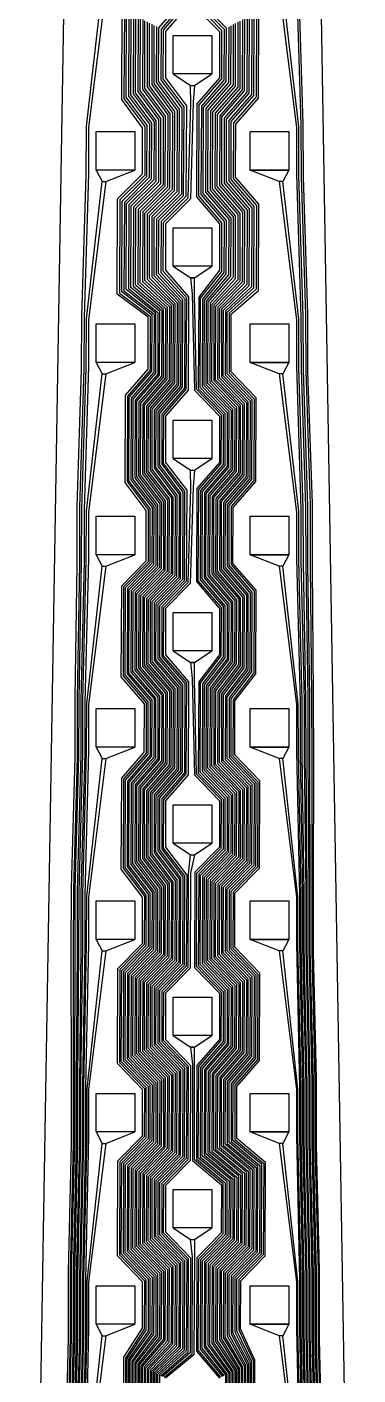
# Model space of a CAD drawing. Header units: inches. Extents: x 115980 to 170179, y 57000 to 74333.
# Drawn here: x 116293.8 to 116379.8, y 63187.5 to 63537.9 of the extents above; entities that cross this region are included whole.
import ezdxf

# ---------------------------------------------------------------- set-up
doc = ezdxf.new("R2010")
doc.units = ezdxf.units.IN
doc.header["$MEASUREMENT"] = 0
for name, color, linetype in [('metal', 221, 'Continuous'), ('nitride window', 40, 'Continuous'), ('profile', 140, 'Continuous')]:
    doc.layers.add(name, color=color, linetype=linetype)

msp = doc.modelspace()

# ---------------------------------------------------------------- linework, layer by layer
at = {"layer": 'metal'}
for points in [[(116363.8, 63549.69), (116364.99, 63512.33), (116365.02, 63499.09), (116366.18, 63462.95), (116366.22, 63448.49), (116367.37, 63413.57), (116367.42, 63397.89), (116367.77, 63363.78), (116367.82, 63347.69), (116367.82, 63313.69), (116367.82, 63297.69), (116368.62, 63264.09), (116368.62, 63247.29), (116369.42, 63214.49), (116369.42, 63196.89), (116370.22, 63164.89)], [(116370.62, 63165.09), (116369.82, 63196.69), (116369.82, 63214.69), (116369.02, 63247.09), (116369.02, 63264.29), (116368.22, 63297.49), (116368.22, 63313.89), (116368.32, 63347.44), (116368.27, 63364.03), (116368.02, 63397.59), (116367.97, 63413.88), (116366.82, 63448.19), (116366.78, 63463.26), (116365.62, 63498.79), (116365.59, 63512.64), (116364.42, 63549.39)], [(116303.82, 63164.69), (116304.62, 63197.09), (116304.62, 63214.29), (116305.42, 63247.49), (116305.42, 63263.89), (116305.32, 63297.44), (116305.37, 63314.03), (116306.32, 63347.94), (116306.36, 63363.52), (116306.82, 63398.19), (116306.85, 63413.26), (116308.02, 63448.79), (116308.05, 63462.64), (116309.22, 63499.39), (116309.24, 63512.03), (116313.32, 63547.69)], [(116314.32, 63547.69), (116309.83, 63511.72), (116309.83, 63499.69), (116308.64, 63462.33), (116308.62, 63449.09), (116307.45, 63412.95), (116307.42, 63398.49), (116306.85, 63363.26), (116306.82, 63348.19), (116305.86, 63313.78), (116305.82, 63297.69), (116305.82, 63263.69), (116305.82, 63247.69), (116305.02, 63214.09), (116305.02, 63197.29), (116304.22, 63164.49)], [(116359.32, 63547.69), (116363.8, 63511.72), (116363.8, 63499.69), (116364.99, 63462.33), (116365.02, 63449.09), (116366.18, 63412.95), (116366.22, 63398.49), (116366.78, 63363.26), (116366.82, 63348.19), (116367.02, 63313.29), (116367.02, 63298.09), (116367.82, 63263.69), (116367.82, 63247.69), (116368.62, 63214.09), (116368.62, 63197.29), (116369.42, 63164.49)], [(116369.82, 63164.69), (116369.02, 63197.09), (116369.02, 63214.29), (116368.22, 63247.49), (116368.22, 63263.89), (116367.42, 63297.89), (116367.42, 63313.49), (116367.32, 63347.94), (116367.27, 63363.52), (116366.82, 63398.19), (116366.78, 63413.26), (116365.62, 63448.79), (116365.59, 63462.64), (116364.42, 63499.39), (116364.4, 63512.03), (116360.32, 63547.69)], [(116319.02, 63169.29), (116319.02, 63192.09), (116323.8, 63199.66), (116323.82, 63211.69), (116317.32, 63218.44), (116317.43, 63243.16), (116323.8, 63249.66), (116323.82, 63261.69), (116317.32, 63268.44), (116317.43, 63293.16), (116323.8, 63299.66), (116323.82, 63311.69), (116318.32, 63318.94), (116318.42, 63342.64), (116324.3, 63349.4), (116324.32, 63361.94), (116318.32, 63368.94), (116318.42, 63392.64), (116324.79, 63399.14), (116324.82, 63412.19), (116319.32, 63419.44), (116319.41, 63442.13), (116325.29, 63448.88), (116325.32, 63462.44), (116317.22, 63468.39), (116317.33, 63493.21), (116323.8, 63499.66), (116323.82, 63511.69), (116318.42, 63518.99), (116318.52, 63542.59)], [(116319.12, 63542.28), (116319.02, 63519.29), (116324.42, 63511.99), (116324.4, 63499.35), (116317.92, 63492.9), (116317.82, 63468.69), (116325.82, 63462.69), (116325.79, 63448.63), (116319.91, 63441.87), (116319.82, 63419.69), (116325.32, 63412.44), (116325.29, 63398.88), (116318.92, 63392.38), (116318.82, 63369.19), (116324.82, 63362.19), (116324.79, 63349.14), (116318.92, 63342.38), (116318.82, 63319.19), (116324.32, 63311.94), (116324.3, 63299.4), (116317.92, 63292.9), (116317.82, 63268.69), (116324.32, 63261.94), (116324.3, 63249.4), (116317.92, 63242.9), (116317.82, 63218.69), (116324.32, 63211.94), (116324.3, 63199.4), (116319.42, 63191.89), (116319.42, 63169.49)], [(116325.42, 63172.49), (116325.42, 63188.89), (116331.74, 63195.54), (116331.82, 63215.69), (116325.32, 63222.44), (116325.37, 63239.03), (116331.74, 63245.54), (116331.82, 63265.69), (116325.32, 63272.44), (116325.37, 63289.03), (116331.74, 63295.54), (116331.82, 63315.69), (116326.32, 63322.94), (116326.36, 63338.52), (116332.24, 63345.28), (116332.32, 63365.94), (116326.32, 63372.94), (116326.36, 63388.52), (116332.73, 63395.02), (116332.82, 63416.19), (116327.32, 63423.44), (116327.35, 63438), (116333.23, 63444.76), (116333.32, 63466.44), (116326.82, 63473.19), (116326.85, 63488.26), (116333.33, 63494.71), (116333.42, 63516.49), (116328.02, 63523.79), (116328.05, 63537.64), (116333.92, 63544.4)], [(116334.52, 63544.09), (116328.64, 63537.33), (116328.62, 63524.09), (116334.02, 63516.79), (116333.92, 63494.4), (116327.45, 63487.95), (116327.42, 63473.49), (116333.82, 63466.69), (116333.72, 63444.5), (116327.85, 63437.75), (116327.82, 63423.69), (116333.32, 63416.44), (116333.23, 63394.76), (116326.85, 63388.26), (116326.82, 63373.19), (116332.82, 63366.19), (116332.73, 63345.02), (116326.85, 63338.26), (116326.82, 63323.19), (116332.32, 63315.94), (116332.24, 63295.28), (116325.86, 63288.78), (116325.82, 63272.69), (116332.32, 63265.94), (116332.24, 63245.28), (116325.86, 63238.78), (116325.82, 63222.69), (116332.32, 63215.94), (116332.24, 63195.28), (116325.82, 63188.69), (116325.82, 63172.69)], [(116326.22, 63172.89), (116326.22, 63188.49), (116332.73, 63195.02), (116332.82, 63216.19), (116326.32, 63222.94), (116326.36, 63238.52), (116332.73, 63245.02), (116332.82, 63266.19), (116326.32, 63272.94), (116326.36, 63288.52), (116332.73, 63295.02), (116332.82, 63316.19), (116327.32, 63323.44), (116327.35, 63338), (116333.23, 63344.76), (116333.32, 63366.44), (116327.32, 63373.44), (116327.35, 63388), (116333.72, 63394.5), (116333.82, 63416.69), (116328.32, 63423.94), (116328.34, 63437.49), (116334.22, 63444.25), (116334.32, 63466.94), (116328.02, 63473.79), (116328.05, 63487.64), (116334.52, 63494.09), (116334.62, 63517.09), (116329.22, 63524.39), (116329.24, 63537.03), (116335.11, 63543.78)], [(116335.71, 63543.47), (116329.83, 63536.72), (116329.83, 63524.69), (116335.22, 63517.39), (116335.11, 63493.78), (116328.64, 63487.33), (116328.62, 63474.09), (116334.82, 63467.19), (116334.72, 63443.99), (116328.84, 63437.23), (116328.82, 63424.19), (116334.32, 63416.94), (116334.22, 63394.25), (116327.85, 63387.75), (116327.82, 63373.69), (116333.82, 63366.69), (116333.72, 63344.5), (116327.85, 63337.75), (116327.82, 63323.69), (116333.32, 63316.44), (116333.23, 63294.76), (116326.85, 63288.26), (116326.82, 63273.19), (116333.32, 63266.44), (116333.23, 63244.76), (116326.85, 63238.26), (116326.82, 63223.19), (116333.32, 63216.44), (116333.23, 63194.76), (116326.62, 63188.29), (116326.62, 63173.09)], [(116337.22, 63543.39), (116343.82, 63536.69), (116343.8, 63524.66), (116337.92, 63517.9), (116337.82, 63493.69), (116343.82, 63486.69), (116343.8, 63474.66), (116338.42, 63467.64), (116338.32, 63443.94), (116344.82, 63437.19), (116344.79, 63424.14), (116338.92, 63417.38), (116338.82, 63394.19), (116344.82, 63387.19), (116344.79, 63374.14), (116339.41, 63367.13), (116339.32, 63344.44), (116345.82, 63337.69), (116345.79, 63323.63), (116339.41, 63317.13), (116339.32, 63294.44), (116345.82, 63287.69), (116345.79, 63273.63), (116339.91, 63266.87), (116339.82, 63244.69), (116347.32, 63238.44), (116347.27, 63222.85), (116340.9, 63216.35), (116340.82, 63195.19), (116346.22, 63187.89), (116346.22, 63173.49)], [(116346.62, 63173.29), (116346.62, 63188.09), (116341.32, 63195.44), (116341.4, 63216.1), (116347.77, 63222.6), (116347.82, 63238.69), (116340.32, 63244.94), (116340.4, 63266.61), (116346.28, 63273.37), (116346.32, 63287.94), (116339.82, 63294.69), (116339.91, 63316.87), (116346.28, 63323.37), (116346.32, 63337.94), (116339.82, 63344.69), (116339.91, 63366.87), (116345.29, 63373.88), (116345.32, 63387.44), (116339.32, 63394.44), (116339.41, 63417.13), (116345.29, 63423.88), (116345.32, 63437.44), (116338.82, 63444.19), (116338.92, 63467.38), (116344.4, 63474.35), (116344.42, 63486.99), (116338.42, 63493.99), (116338.52, 63517.59), (116344.4, 63524.35), (116344.42, 63536.99), (116337.82, 63543.69)], [(116338.42, 63543.99), (116345.02, 63537.29), (116344.99, 63524.04), (116339.12, 63517.28), (116339.02, 63494.29), (116345.02, 63487.29), (116344.99, 63474.04), (116339.41, 63467.13), (116339.32, 63444.44), (116345.82, 63437.69), (116345.79, 63423.63), (116339.91, 63416.87), (116339.82, 63394.69), (116345.82, 63387.69), (116345.79, 63373.63), (116340.4, 63366.61), (116340.32, 63344.94), (116346.82, 63338.19), (116346.78, 63323.11), (116340.4, 63316.61), (116340.32, 63294.94), (116346.82, 63288.19), (116346.78, 63273.11), (116340.9, 63266.35), (116340.82, 63245.19), (116348.32, 63238.94), (116348.27, 63222.34), (116341.89, 63215.84), (116341.82, 63195.69), (116347.02, 63188.29), (116347.02, 63173.09)], [(116347.42, 63172.89), (116347.42, 63188.49), (116342.32, 63195.94), (116342.39, 63215.58), (116348.76, 63222.08), (116348.82, 63239.19), (116341.32, 63245.44), (116341.4, 63266.1), (116347.27, 63272.85), (116347.32, 63288.44), (116340.82, 63295.19), (116340.9, 63316.35), (116347.27, 63322.85), (116347.32, 63338.44), (116340.82, 63345.19), (116340.9, 63366.35), (116346.28, 63373.37), (116346.32, 63387.94), (116340.32, 63394.94), (116340.4, 63416.61), (116346.28, 63423.37), (116346.32, 63437.94), (116339.82, 63444.69), (116339.91, 63466.87), (116345.59, 63473.73), (116345.62, 63487.59), (116339.62, 63494.59), (116339.71, 63516.97), (116345.59, 63523.73), (116345.62, 63537.59), (116339.02, 63544.29)], [(116319.82, 63169.69), (116319.82, 63191.69), (116324.79, 63199.14), (116324.82, 63212.19), (116318.32, 63218.94), (116318.42, 63242.64), (116324.79, 63249.14), (116324.82, 63262.19), (116318.32, 63268.94), (116318.42, 63292.64), (116324.79, 63299.14), (116324.82, 63312.19), (116319.32, 63319.44), (116319.41, 63342.13), (116325.29, 63348.88), (116325.32, 63362.44), (116319.32, 63369.44), (116319.41, 63392.13), (116325.79, 63398.63), (116325.82, 63412.69), (116320.32, 63419.94), (116320.4, 63441.61), (116326.28, 63448.37), (116326.32, 63462.94), (116318.42, 63468.99), (116318.52, 63492.59), (116324.99, 63499.04), (116325.02, 63512.29), (116319.62, 63519.59), (116319.71, 63541.97)], [(116320.31, 63541.66), (116320.22, 63519.89), (116325.62, 63512.59), (116325.59, 63498.73), (116319.12, 63492.28), (116319.02, 63469.29), (116326.82, 63463.19), (116326.78, 63448.11), (116320.9, 63441.35), (116320.82, 63420.19), (116326.32, 63412.94), (116326.28, 63398.37), (116319.91, 63391.87), (116319.82, 63369.69), (116325.82, 63362.69), (116325.79, 63348.63), (116319.91, 63341.87), (116319.82, 63319.69), (116325.32, 63312.44), (116325.29, 63298.88), (116318.92, 63292.38), (116318.82, 63269.19), (116325.32, 63262.44), (116325.29, 63248.88), (116318.92, 63242.38), (116318.82, 63219.19), (116325.32, 63212.44), (116325.29, 63198.88), (116320.22, 63191.49), (116320.22, 63169.89)], [(116320.62, 63170.09), (116320.62, 63191.29), (116325.79, 63198.63), (116325.82, 63212.69), (116319.32, 63219.44), (116319.41, 63242.13), (116325.79, 63248.63), (116325.82, 63262.69), (116319.32, 63269.44), (116319.41, 63292.13), (116325.79, 63298.63), (116325.82, 63312.69), (116320.32, 63319.94), (116320.4, 63341.61), (116326.28, 63348.37), (116326.32, 63362.94), (116320.32, 63369.94), (116320.4, 63391.61), (116326.78, 63398.11), (116326.82, 63413.19), (116321.32, 63420.44), (116321.4, 63441.1), (116327.27, 63447.85), (116327.32, 63463.44), (116319.62, 63469.59), (116319.71, 63491.97), (116326.18, 63498.42), (116326.22, 63512.89), (116320.82, 63520.19), (116320.9, 63541.35)], [(116321.5, 63541.04), (116321.42, 63520.49), (116326.82, 63513.19), (116326.78, 63498.11), (116320.31, 63491.66), (116320.22, 63469.89), (116327.82, 63463.69), (116327.77, 63447.6), (116321.89, 63440.84), (116321.82, 63420.69), (116327.32, 63413.44), (116327.27, 63397.85), (116320.9, 63391.35), (116320.82, 63370.19), (116326.82, 63363.19), (116326.78, 63348.11), (116320.9, 63341.35), (116320.82, 63320.19), (116326.32, 63312.94), (116326.28, 63298.37), (116319.91, 63291.87), (116319.82, 63269.69), (116326.32, 63262.94), (116326.28, 63248.37), (116319.91, 63241.87), (116319.82, 63219.69), (116326.32, 63212.94), (116326.28, 63198.37), (116321.02, 63191.09), (116321.02, 63170.29)], [(116321.42, 63170.49), (116321.42, 63190.89), (116326.78, 63198.11), (116326.82, 63213.19), (116320.32, 63219.94), (116320.4, 63241.61), (116326.78, 63248.11), (116326.82, 63263.19), (116320.32, 63269.94), (116320.4, 63291.61), (116326.78, 63298.11), (116326.82, 63313.19), (116321.32, 63320.44), (116321.4, 63341.1), (116327.27, 63347.85), (116327.32, 63363.44), (116321.32, 63370.44), (116321.4, 63391.1), (116327.77, 63397.6), (116327.82, 63413.69), (116322.32, 63420.94), (116322.39, 63440.58), (116328.27, 63447.34), (116328.32, 63463.94), (116320.82, 63470.19), (116320.9, 63491.35), (116327.37, 63497.8), (116327.42, 63513.49), (116322.02, 63520.79), (116322.09, 63540.73)], [(116322.69, 63540.43), (116322.62, 63521.09), (116328.02, 63513.79), (116327.97, 63497.49), (116321.5, 63491.04), (116321.42, 63470.49), (116328.82, 63464.19), (116328.76, 63447.08), (116322.89, 63440.32), (116322.82, 63421.19), (116328.32, 63413.94), (116328.27, 63397.34), (116321.89, 63390.84), (116321.82, 63370.69), (116327.82, 63363.69), (116327.77, 63347.6), (116321.89, 63340.84), (116321.82, 63320.69), (116327.32, 63313.44), (116327.27, 63297.85), (116320.9, 63291.35), (116320.82, 63270.19), (116327.32, 63263.44), (116327.27, 63247.85), (116320.9, 63241.35), (116320.82, 63220.19), (116327.32, 63213.44), (116327.27, 63197.85), (116321.82, 63190.69), (116321.82, 63170.69)], [(116322.22, 63170.89), (116322.22, 63190.49), (116327.77, 63197.6), (116327.82, 63213.69), (116321.32, 63220.44), (116321.4, 63241.1), (116327.77, 63247.6), (116327.82, 63263.69), (116321.32, 63270.44), (116321.4, 63291.1), (116327.77, 63297.6), (116327.82, 63313.69), (116322.32, 63320.94), (116322.39, 63340.58), (116328.27, 63347.34), (116328.32, 63363.94), (116322.32, 63370.94), (116322.39, 63390.58), (116328.76, 63397.08), (116328.82, 63414.19), (116323.32, 63421.44), (116323.38, 63440.06), (116329.26, 63446.82), (116329.32, 63464.44), (116322.02, 63470.79), (116322.09, 63490.73), (116328.56, 63497.18), (116328.62, 63514.09), (116323.22, 63521.39), (116323.28, 63540.12)], [(116323.88, 63539.81), (116323.82, 63521.69), (116329.22, 63514.39), (116329.16, 63496.87), (116322.69, 63490.43), (116322.62, 63471.09), (116329.82, 63464.69), (116329.75, 63446.57), (116323.88, 63439.81), (116323.82, 63421.69), (116329.32, 63414.44), (116329.26, 63396.82), (116322.89, 63390.32), (116322.82, 63371.19), (116328.82, 63364.19), (116328.76, 63347.08), (116322.89, 63340.32), (116322.82, 63321.19), (116328.32, 63313.94), (116328.27, 63297.34), (116321.89, 63290.84), (116321.82, 63270.69), (116328.32, 63263.94), (116328.27, 63247.34), (116321.89, 63240.84), (116321.82, 63220.69), (116328.32, 63213.94), (116328.27, 63197.34), (116322.62, 63190.29), (116322.62, 63171.09)], [(116323.02, 63171.29), (116323.02, 63190.09), (116328.76, 63197.08), (116328.82, 63214.19), (116322.32, 63220.94), (116322.39, 63240.58), (116328.76, 63247.08), (116328.82, 63264.19), (116322.32, 63270.94), (116322.39, 63290.58), (116328.76, 63297.08), (116328.82, 63314.19), (116323.32, 63321.44), (116323.38, 63340.06), (116329.26, 63346.82), (116329.32, 63364.44), (116323.32, 63371.44), (116323.38, 63390.06), (116329.75, 63396.57), (116329.82, 63414.69), (116324.32, 63421.94), (116324.37, 63439.55), (116330.25, 63446.31), (116330.32, 63464.94), (116323.22, 63471.39), (116323.28, 63490.12), (116329.75, 63496.57), (116329.82, 63514.69), (116324.42, 63521.99), (116324.47, 63539.5)], [(116325.07, 63539.19), (116325.02, 63522.29), (116330.42, 63514.99), (116330.35, 63496.26), (116323.88, 63489.81), (116323.82, 63471.69), (116330.82, 63465.19), (116330.75, 63446.05), (116324.87, 63439.29), (116324.82, 63422.19), (116330.32, 63414.94), (116330.25, 63396.31), (116323.88, 63389.81), (116323.82, 63371.69), (116329.82, 63364.69), (116329.75, 63346.57), (116323.88, 63339.81), (116323.82, 63321.69), (116329.32, 63314.44), (116329.26, 63296.82), (116322.89, 63290.32), (116322.82, 63271.19), (116329.32, 63264.44), (116329.26, 63246.82), (116322.89, 63240.32), (116322.82, 63221.19), (116329.32, 63214.44), (116329.26, 63196.82), (116323.42, 63189.89), (116323.42, 63171.49)], [(116323.82, 63171.69), (116323.82, 63189.69), (116329.75, 63196.57), (116329.82, 63214.69), (116323.32, 63221.44), (116323.38, 63240.06), (116329.75, 63246.57), (116329.82, 63264.69), (116323.32, 63271.44), (116323.38, 63290.06), (116329.75, 63296.57), (116329.82, 63314.69), (116324.32, 63321.94), (116324.37, 63339.55), (116330.25, 63346.31), (116330.32, 63364.94), (116324.32, 63371.94), (116324.37, 63389.55), (116330.75, 63396.05), (116330.82, 63415.19), (116325.32, 63422.44), (116325.37, 63439.03), (116331.24, 63445.79), (116331.32, 63465.44), (116324.42, 63471.99), (116324.47, 63489.5), (116330.95, 63495.95), (116331.02, 63515.29), (116325.62, 63522.59), (116325.66, 63538.88)], [(116349.02, 63172.09), (116349.02, 63189.29), (116344.32, 63196.94), (116344.37, 63214.55), (116350.75, 63221.05), (116350.82, 63240.19), (116343.32, 63246.44), (116343.38, 63265.06), (116349.26, 63271.82), (116349.32, 63289.44), (116342.82, 63296.19), (116342.89, 63315.32), (116349.26, 63321.82), (116349.32, 63339.44), (116342.82, 63346.19), (116342.89, 63365.32), (116348.27, 63372.34), (116348.32, 63388.94), (116342.32, 63395.94), (116342.39, 63415.58), (116348.27, 63422.34), (116348.32, 63438.94), (116341.82, 63445.69), (116341.89, 63465.84), (116347.97, 63472.49), (116348.02, 63488.79), (116342.02, 63495.79), (116342.09, 63515.73), (116347.97, 63522.49), (116348.02, 63538.79)], [(116348.62, 63539.09), (116348.56, 63522.18), (116342.69, 63515.43), (116342.62, 63496.09), (116348.62, 63489.09), (116348.56, 63472.18), (116342.39, 63465.58), (116342.32, 63445.94), (116348.82, 63439.19), (116348.76, 63422.08), (116342.89, 63415.32), (116342.82, 63396.19), (116348.82, 63389.19), (116348.76, 63372.08), (116343.38, 63365.06), (116343.32, 63346.44), (116349.82, 63339.69), (116349.75, 63321.57), (116343.38, 63315.06), (116343.32, 63296.44), (116349.82, 63289.69), (116349.75, 63271.57), (116343.88, 63264.81), (116343.82, 63246.69), (116351.32, 63240.44), (116351.24, 63220.79), (116344.87, 63214.29), (116344.82, 63197.19), (116349.42, 63189.49), (116349.42, 63171.89)], [(116349.82, 63171.69), (116349.82, 63189.69), (116345.32, 63197.44), (116345.37, 63214.03), (116351.74, 63220.54), (116351.82, 63240.69), (116344.32, 63246.94), (116344.37, 63264.55), (116350.25, 63271.31), (116350.32, 63289.94), (116343.82, 63296.69), (116343.88, 63314.81), (116350.25, 63321.31), (116350.32, 63339.94), (116343.82, 63346.69), (116343.88, 63364.81), (116349.26, 63371.82), (116349.32, 63389.44), (116343.32, 63396.44), (116343.38, 63415.06), (116349.26, 63421.82), (116349.32, 63439.44), (116342.82, 63446.19), (116342.89, 63465.32), (116349.16, 63471.87), (116349.22, 63489.39), (116343.22, 63496.39), (116343.28, 63515.12), (116349.16, 63521.87), (116349.22, 63539.39)], [(116349.82, 63539.69), (116349.75, 63521.57), (116343.88, 63514.81), (116343.82, 63496.69), (116349.82, 63489.69), (116349.75, 63471.57), (116343.38, 63465.06), (116343.32, 63446.44), (116349.82, 63439.69), (116349.75, 63421.57), (116343.88, 63414.81), (116343.82, 63396.69), (116349.82, 63389.69), (116349.75, 63371.57), (116344.37, 63364.55), (116344.32, 63346.94), (116350.82, 63340.19), (116350.75, 63321.05), (116344.37, 63314.55), (116344.32, 63296.94), (116350.82, 63290.19), (116350.75, 63271.05), (116344.87, 63264.29), (116344.82, 63247.19), (116352.32, 63240.94), (116352.24, 63220.28), (116345.86, 63213.78), (116345.82, 63197.69), (116350.22, 63189.89), (116350.22, 63171.49)], [(116350.62, 63171.29), (116350.62, 63190.09), (116346.32, 63197.94), (116346.36, 63213.52), (116352.73, 63220.02), (116352.82, 63241.19), (116345.32, 63247.44), (116345.37, 63264.03), (116351.24, 63270.79), (116351.32, 63290.44), (116344.82, 63297.19), (116344.87, 63314.29), (116351.24, 63320.79), (116351.32, 63340.44), (116344.82, 63347.19), (116344.87, 63364.29), (116350.25, 63371.31), (116350.32, 63389.94), (116344.32, 63396.94), (116344.37, 63414.55), (116350.25, 63421.31), (116350.32, 63439.94), (116343.82, 63446.69), (116343.88, 63464.81), (116350.35, 63471.26), (116350.42, 63489.99), (116344.42, 63496.99), (116344.47, 63514.5), (116350.35, 63521.26), (116350.42, 63539.99)], [(116351.02, 63540.29), (116350.95, 63520.95), (116345.07, 63514.19), (116345.02, 63497.29), (116351.02, 63490.29), (116350.95, 63470.95), (116344.37, 63464.55), (116344.32, 63446.94), (116350.82, 63440.19), (116350.75, 63421.05), (116344.87, 63414.29), (116344.82, 63397.19), (116350.82, 63390.19), (116350.75, 63371.05), (116345.37, 63364.03), (116345.32, 63347.44), (116351.82, 63340.69), (116351.74, 63320.54), (116345.37, 63314.03), (116345.32, 63297.44), (116351.82, 63290.69), (116351.74, 63270.54), (116345.86, 63263.78), (116345.82, 63247.69), (116353.32, 63241.44), (116353.23, 63219.76), (116346.85, 63213.26), (116346.82, 63198.19), (116351.02, 63190.29), (116351.02, 63171.09)], [(116351.42, 63170.89), (116351.42, 63190.49), (116347.32, 63198.44), (116347.35, 63213), (116353.72, 63219.5), (116353.82, 63241.69), (116346.32, 63247.94), (116346.36, 63263.52), (116352.24, 63270.28), (116352.32, 63290.94), (116345.82, 63297.69), (116345.86, 63313.78), (116352.24, 63320.28), (116352.32, 63340.94), (116345.82, 63347.69), (116345.86, 63363.78), (116351.24, 63370.79), (116351.32, 63390.44), (116345.32, 63397.44), (116345.37, 63414.03), (116351.24, 63420.79), (116351.32, 63440.44), (116344.82, 63447.19), (116344.87, 63464.29), (116351.54, 63470.64), (116351.62, 63490.59), (116345.62, 63497.59), (116345.66, 63513.88), (116351.54, 63520.64), (116351.62, 63540.59)], [(116352.22, 63540.89), (116352.14, 63520.33), (116346.26, 63513.57), (116346.22, 63497.89), (116352.22, 63490.89), (116352.14, 63470.33), (116345.37, 63464.03), (116345.32, 63447.44), (116351.82, 63440.69), (116351.74, 63420.54), (116345.86, 63413.78), (116345.82, 63397.69), (116351.82, 63390.69), (116351.74, 63370.54), (116346.36, 63363.52), (116346.32, 63347.94), (116352.82, 63341.19), (116352.73, 63320.02), (116346.36, 63313.52), (116346.32, 63297.94), (116352.82, 63291.19), (116352.73, 63270.02), (116346.85, 63263.26), (116346.82, 63248.19), (116354.32, 63241.94), (116354.22, 63219.25), (116347.85, 63212.75), (116347.82, 63198.69), (116351.82, 63190.69), (116351.82, 63170.69)], [(116352.22, 63170.49), (116352.22, 63190.89), (116348.32, 63198.94), (116348.34, 63212.49), (116354.72, 63218.99), (116354.82, 63242.19), (116347.32, 63248.44), (116347.35, 63263), (116353.23, 63269.76), (116353.32, 63291.44), (116346.82, 63298.19), (116346.85, 63313.26), (116353.23, 63319.76), (116353.32, 63341.44), (116346.82, 63348.19), (116346.85, 63363.26), (116352.24, 63370.28), (116352.32, 63390.94), (116346.32, 63397.94), (116346.36, 63413.52), (116352.24, 63420.28), (116352.32, 63440.94), (116345.82, 63447.69), (116345.86, 63463.78), (116352.73, 63470.02), (116352.82, 63491.19), (116346.82, 63498.19), (116346.85, 63513.26), (116352.73, 63520.02), (116352.82, 63541.19)], [(116353.42, 63541.49), (116353.33, 63519.71), (116347.45, 63512.95), (116347.42, 63498.49), (116353.42, 63491.49), (116353.33, 63469.71), (116346.36, 63463.52), (116346.32, 63447.94), (116352.82, 63441.19), (116352.73, 63420.02), (116346.85, 63413.26), (116346.82, 63398.19), (116352.82, 63391.19), (116352.73, 63370.02), (116347.35, 63363), (116347.32, 63348.44), (116353.82, 63341.69), (116353.72, 63319.5), (116347.35, 63313), (116347.32, 63298.44), (116353.82, 63291.69), (116353.72, 63269.5), (116347.85, 63262.75), (116347.82, 63248.69), (116355.32, 63242.44), (116355.21, 63218.73), (116348.84, 63212.23), (116348.82, 63199.19), (116352.62, 63191.09), (116352.62, 63170.29)], [(116353.02, 63170.09), (116353.02, 63191.29), (116349.32, 63199.44), (116349.34, 63211.97), (116355.71, 63218.47), (116355.82, 63242.69), (116348.32, 63248.94), (116348.34, 63262.49), (116354.22, 63269.25), (116354.32, 63291.94), (116347.82, 63298.69), (116347.85, 63312.75), (116354.22, 63319.25), (116354.32, 63341.94), (116347.82, 63348.69), (116347.85, 63362.75), (116353.23, 63369.76), (116353.32, 63391.44), (116347.32, 63398.44), (116347.35, 63413), (116353.23, 63419.76), (116353.32, 63441.44), (116346.82, 63448.19), (116346.85, 63463.26), (116353.92, 63469.4), (116354.02, 63491.79), (116348.02, 63498.79), (116348.05, 63512.64), (116353.92, 63519.4), (116354.02, 63541.79)], [(116326.26, 63538.57), (116326.22, 63522.89), (116331.62, 63515.59), (116331.54, 63495.64), (116325.07, 63489.19), (116325.02, 63472.29), (116331.82, 63465.69), (116331.74, 63445.54), (116325.86, 63438.78), (116325.82, 63422.69), (116331.32, 63415.44), (116331.24, 63395.79), (116324.87, 63389.29), (116324.82, 63372.19), (116330.82, 63365.19), (116330.75, 63346.05), (116324.87, 63339.29), (116324.82, 63322.19), (116330.32, 63314.94), (116330.25, 63296.31), (116323.88, 63289.81), (116323.82, 63271.69), (116330.32, 63264.94), (116330.25, 63246.31), (116323.88, 63239.81), (116323.82, 63221.69), (116330.32, 63214.94), (116330.25, 63196.31), (116324.22, 63189.49), (116324.22, 63171.89)], [(116324.62, 63172.09), (116324.62, 63189.29), (116330.75, 63196.05), (116330.82, 63215.19), (116324.32, 63221.94), (116324.37, 63239.55), (116330.75, 63246.05), (116330.82, 63265.19), (116324.32, 63271.94), (116324.37, 63289.55), (116330.75, 63296.05), (116330.82, 63315.19), (116325.32, 63322.44), (116325.37, 63339.03), (116331.24, 63345.79), (116331.32, 63365.44), (116325.32, 63372.44), (116325.37, 63389.03), (116331.74, 63395.54), (116331.82, 63415.69), (116326.32, 63422.94), (116326.36, 63438.52), (116332.24, 63445.28), (116332.32, 63465.94), (116325.62, 63472.59), (116325.66, 63488.88), (116332.14, 63495.33), (116332.22, 63515.89), (116326.82, 63523.19), (116326.85, 63538.26)], [(116327.45, 63537.95), (116327.42, 63523.49), (116332.82, 63516.19), (116332.73, 63495.02), (116326.26, 63488.57), (116326.22, 63472.89), (116332.82, 63466.19), (116332.73, 63445.02), (116326.85, 63438.26), (116326.82, 63423.19), (116332.32, 63415.94), (116332.24, 63395.28), (116325.86, 63388.78), (116325.82, 63372.69), (116331.82, 63365.69), (116331.74, 63345.54), (116325.86, 63338.78), (116325.82, 63322.69), (116331.32, 63315.44), (116331.24, 63295.79), (116324.87, 63289.29), (116324.82, 63272.19), (116331.32, 63265.44), (116331.24, 63245.79), (116324.87, 63239.29), (116324.82, 63222.19), (116331.32, 63215.44), (116331.24, 63195.79), (116325.02, 63189.09), (116325.02, 63172.29)], [(116346.22, 63537.89), (116346.18, 63523.42), (116340.31, 63516.66), (116340.22, 63494.89), (116346.22, 63487.89), (116346.18, 63473.42), (116340.4, 63466.61), (116340.32, 63444.94), (116346.82, 63438.19), (116346.78, 63423.11), (116340.9, 63416.35), (116340.82, 63395.19), (116346.82, 63388.19), (116346.78, 63373.11), (116341.4, 63366.1), (116341.32, 63345.44), (116347.82, 63338.69), (116347.77, 63322.6), (116341.4, 63316.1), (116341.32, 63295.44), (116347.82, 63288.69), (116347.77, 63272.6), (116341.89, 63265.84), (116341.82, 63245.69), (116349.32, 63239.44), (116349.26, 63221.82), (116342.89, 63215.32), (116342.82, 63196.19), (116347.82, 63188.69), (116347.82, 63172.69)], [(116348.22, 63172.49), (116348.22, 63188.89), (116343.32, 63196.44), (116343.38, 63215.06), (116349.75, 63221.57), (116349.82, 63239.69), (116342.32, 63245.94), (116342.39, 63265.58), (116348.27, 63272.34), (116348.32, 63288.94), (116341.82, 63295.69), (116341.89, 63315.84), (116348.27, 63322.34), (116348.32, 63338.94), (116341.82, 63345.69), (116341.89, 63365.84), (116347.27, 63372.85), (116347.32, 63388.44), (116341.32, 63395.44), (116341.4, 63416.1), (116347.27, 63422.85), (116347.32, 63438.44), (116340.82, 63445.19), (116340.9, 63466.35), (116346.78, 63473.11), (116346.82, 63488.19), (116340.82, 63495.19), (116340.9, 63516.35), (116346.78, 63523.11), (116346.82, 63538.19)], [(116347.42, 63538.49), (116347.37, 63522.8), (116341.5, 63516.04), (116341.42, 63495.49), (116347.42, 63488.49), (116347.37, 63472.8), (116341.4, 63466.1), (116341.32, 63445.44), (116347.82, 63438.69), (116347.77, 63422.6), (116341.89, 63415.84), (116341.82, 63395.69), (116347.82, 63388.69), (116347.77, 63372.6), (116342.39, 63365.58), (116342.32, 63345.94), (116348.82, 63339.19), (116348.76, 63322.08), (116342.39, 63315.58), (116342.32, 63295.94), (116348.82, 63289.19), (116348.76, 63272.08), (116342.89, 63265.32), (116342.82, 63246.19), (116350.32, 63239.94), (116350.25, 63221.31), (116343.88, 63214.81), (116343.82, 63196.69), (116348.62, 63189.09), (116348.62, 63172.29)], [(116327.02, 63173.29), (116327.02, 63188.09), (116333.72, 63194.5), (116333.82, 63216.69), (116327.32, 63223.44), (116327.35, 63238), (116333.72, 63244.5), (116333.82, 63266.69), (116327.32, 63273.44), (116327.35, 63288), (116333.72, 63294.5), (116333.82, 63316.69), (116328.32, 63323.94), (116328.34, 63337.49), (116334.22, 63344.25), (116334.32, 63366.94), (116328.32, 63373.94), (116328.34, 63387.49), (116334.72, 63393.99), (116334.82, 63417.19), (116329.32, 63424.44), (116329.34, 63436.97), (116335.21, 63443.73), (116335.32, 63467.44), (116329.22, 63474.39), (116329.24, 63487.03), (116335.71, 63493.47), (116336.42, 63517.99), (116336.32, 63522.69), (116336.32, 63522.69), (116337.32, 63522.69), (116337.02, 63518.29), (116336.3, 63493.17), (116329.83, 63486.72), (116329.83, 63474.69), (116335.82, 63467.69), (116335.71, 63443.47), (116329.83, 63436.72), (116329.83, 63424.69), (116335.32, 63417.44), (116335.21, 63393.73), (116328.84, 63387.23), (116328.82, 63374.19), (116334.82, 63367.19), (116334.72, 63343.99), (116328.84, 63337.23), (116328.82, 63324.19), (116334.32, 63316.94), (116334.22, 63294.25), (116327.85, 63287.75), (116327.82, 63273.69), (116334.32, 63266.94), (116334.22, 63244.25), (116327.85, 63237.75), (116327.82, 63223.69), (116334.32, 63216.94), (116334.22, 63194.25), (116327.42, 63187.89), (116327.42, 63173.49)], [(116304.62, 63164.29), (116305.42, 63197.49), (116305.42, 63213.89), (116306.22, 63247.89), (116306.22, 63263.49), (116306.32, 63297.94), (116306.36, 63313.52), (116307.32, 63348.44), (116307.35, 63363), (116308.02, 63398.79), (116308.05, 63412.64), (116309.22, 63449.39), (116309.24, 63462.03), (116313.32, 63497.69), (116313.32, 63497.69), (116314.32, 63497.69), (116309.83, 63461.72), (116309.83, 63449.69), (116308.64, 63412.33), (116308.64, 63399.1), (116307.85, 63362.75), (116307.82, 63348.69), (116306.85, 63313.26), (116306.82, 63298.19), (116306.62, 63263.29), (116306.62, 63248.09), (116305.82, 63213.69), (116305.82, 63197.69), (116305.02, 63164.09)], [(116369.02, 63164.29), (116368.22, 63197.49), (116368.22, 63213.89), (116367.42, 63247.89), (116367.42, 63263.49), (116366.62, 63298.29), (116366.62, 63313.09), (116366.32, 63348.44), (116366.28, 63363), (116365.62, 63398.79), (116365.59, 63412.64), (116364.42, 63449.39), (116364.4, 63462.03), (116360.32, 63497.69), (116360.32, 63497.69), (116359.32, 63497.69), (116363.8, 63461.72), (116363.8, 63449.69), (116364.99, 63412.33), (116364.99, 63399.1), (116365.79, 63362.75), (116365.82, 63348.69), (116366.22, 63312.89), (116366.22, 63298.49), (116367.02, 63263.29), (116367.02, 63248.09), (116367.82, 63213.69), (116367.82, 63197.69), (116368.62, 63164.09)], [(116345.82, 63173.69), (116345.82, 63187.69), (116340.32, 63194.94), (116340.4, 63216.61), (116346.78, 63223.11), (116346.82, 63238.19), (116339.32, 63244.44), (116339.41, 63267.13), (116345.29, 63273.88), (116345.32, 63287.44), (116338.82, 63294.19), (116338.92, 63317.38), (116345.29, 63323.88), (116345.32, 63337.44), (116338.82, 63344.19), (116338.92, 63367.38), (116344.3, 63374.4), (116344.32, 63386.94), (116338.32, 63393.94), (116338.42, 63417.64), (116344.3, 63424.4), (116344.32, 63436.94), (116337.82, 63443.69), (116337.33, 63468.21), (116337.32, 63472.69), (116337.32, 63472.69), (116336.32, 63472.69), (116336.73, 63468.52), (116337.32, 63443.44), (116343.82, 63436.69), (116343.8, 63424.66), (116337.92, 63417.9), (116337.82, 63393.69), (116343.82, 63386.69), (116343.8, 63374.66), (116338.42, 63367.64), (116338.32, 63343.94), (116344.82, 63337.19), (116344.79, 63324.14), (116338.42, 63317.64), (116338.32, 63293.94), (116344.82, 63287.19), (116344.79, 63274.14), (116338.92, 63267.38), (116338.82, 63244.19), (116346.32, 63237.94), (116346.28, 63223.37), (116339.91, 63216.87), (116339.82, 63194.69), (116345.42, 63187.49), (116345.42, 63173.89)], [(116305.42, 63163.89), (116306.22, 63197.89), (116306.22, 63213.49), (116307.02, 63248.29), (116307.02, 63263.09), (116307.32, 63298.44), (116307.35, 63313), (116308.32, 63348.94), (116308.34, 63362.49), (116309.22, 63399.39), (116309.24, 63412.03), (116313.32, 63447.69), (116313.32, 63447.69), (116314.32, 63447.69), (116309.83, 63411.72), (116309.83, 63399.69), (116308.84, 63362.23), (116308.82, 63349.19), (116307.85, 63312.75), (116307.82, 63298.69), (116307.42, 63262.89), (116307.42, 63248.49), (116306.62, 63213.29), (116306.62, 63198.09), (116305.82, 63163.69)], [(116368.22, 63163.89), (116367.42, 63197.89), (116367.42, 63213.49), (116366.62, 63248.29), (116366.62, 63263.09), (116365.82, 63298.69), (116365.82, 63312.69), (116365.32, 63348.94), (116365.29, 63362.49), (116364.42, 63399.39), (116364.4, 63412.03), (116360.32, 63447.69), (116360.32, 63447.69), (116359.32, 63447.69), (116363.8, 63411.72), (116363.8, 63399.69), (116364.79, 63362.23), (116364.82, 63349.19), (116365.42, 63312.49), (116365.42, 63298.89), (116366.22, 63262.89), (116366.22, 63248.49), (116367.02, 63213.29), (116367.02, 63198.09), (116367.82, 63163.69)], [(116327.82, 63173.69), (116327.82, 63187.69), (116334.72, 63193.99), (116334.82, 63217.19), (116328.32, 63223.94), (116328.34, 63237.49), (116334.72, 63243.99), (116334.82, 63267.19), (116328.32, 63273.94), (116328.34, 63287.49), (116334.72, 63293.99), (116334.82, 63317.19), (116329.32, 63324.44), (116329.34, 63336.97), (116335.21, 63343.73), (116335.32, 63367.44), (116329.32, 63374.44), (116329.34, 63386.97), (116335.71, 63393.47), (116336.42, 63417.99), (116336.32, 63422.69), (116336.32, 63422.69), (116337.32, 63422.69), (116337.02, 63418.29), (116336.2, 63393.22), (116329.83, 63386.72), (116329.83, 63374.69), (116335.82, 63367.69), (116335.71, 63343.47), (116329.83, 63336.72), (116329.83, 63324.69), (116335.32, 63317.44), (116335.21, 63293.73), (116328.84, 63287.23), (116328.82, 63274.19), (116335.32, 63267.44), (116335.21, 63243.73), (116328.84, 63237.23), (116328.82, 63224.19), (116335.32, 63217.44), (116335.21, 63193.73), (116328.22, 63187.49), (116328.22, 63173.89)], [(116306.22, 63163.49), (116307.02, 63198.29), (116307.02, 63213.09), (116307.82, 63248.69), (116307.82, 63262.69), (116308.32, 63298.94), (116308.34, 63312.49), (116309.32, 63349.44), (116309.34, 63361.97), (116313.32, 63397.69), (116313.32, 63397.69), (116314.32, 63397.69), (116309.83, 63361.72), (116309.83, 63349.69), (116308.84, 63312.23), (116308.82, 63299.19), (116308.22, 63262.49), (116308.22, 63248.89), (116307.42, 63212.89), (116307.42, 63198.49), (116306.62, 63163.29)], [(116367.42, 63163.49), (116366.62, 63198.29), (116366.62, 63213.09), (116365.82, 63248.69), (116365.82, 63262.69), (116365.02, 63299.09), (116365.02, 63312.29), (116364.32, 63349.44), (116364.3, 63361.97), (116360.32, 63397.69), (116360.32, 63397.69), (116359.32, 63397.69), (116363.8, 63361.72), (116363.8, 63349.69), (116364.62, 63312.09), (116364.62, 63299.29), (116365.42, 63262.49), (116365.42, 63248.89), (116366.22, 63212.89), (116366.22, 63198.49), (116367.02, 63163.29)], [(116345.02, 63187.29), (116339.32, 63194.44), (116339.41, 63217.13), (116345.79, 63223.63), (116345.82, 63237.69), (116338.32, 63243.94), (116338.42, 63267.64), (116344.3, 63274.4), (116344.32, 63286.94), (116337.82, 63293.69), (116337.92, 63317.9), (116344.3, 63324.4), (116344.32, 63336.94), (116337.82, 63343.69), (116337.33, 63368.21), (116337.32, 63372.69), (116337.32, 63372.69), (116336.32, 63372.69), (116336.73, 63368.52), (116337.32, 63343.44), (116343.82, 63336.69), (116343.8, 63324.66), (116337.43, 63318.16), (116337.32, 63293.44), (116343.82, 63286.69), (116343.8, 63274.66), (116337.92, 63267.9), (116337.82, 63243.69), (116345.32, 63237.44), (116345.29, 63223.88), (116338.92, 63217.38), (116338.82, 63194.19), (116344.62, 63187.09)], [(116307.02, 63163.09), (116307.82, 63198.69), (116307.82, 63212.69), (116308.62, 63249.09), (116308.62, 63262.29), (116309.32, 63299.44), (116309.34, 63311.97), (116313.32, 63347.69), (116313.32, 63347.69), (116314.32, 63347.69), (116309.83, 63311.72), (116309.83, 63299.69), (116309.02, 63262.09), (116309.02, 63249.29), (116308.22, 63212.49), (116308.22, 63198.89), (116307.42, 63162.89)], [(116366.62, 63163.09), (116365.82, 63198.69), (116365.82, 63212.69), (116365.02, 63249.09), (116365.02, 63262.29), (116364.22, 63299.49), (116364.22, 63311.89), (116360.32, 63347.69), (116360.32, 63347.69), (116359.32, 63347.69), (116363.82, 63311.69), (116363.82, 63299.69), (116364.62, 63262.09), (116364.62, 63249.29), (116365.42, 63212.49), (116365.42, 63198.89), (116366.22, 63162.89)], [(116328.62, 63187.29), (116335.71, 63193.47), (116335.82, 63217.69), (116329.32, 63224.44), (116329.34, 63236.97), (116335.71, 63243.47), (116335.82, 63267.69), (116329.32, 63274.44), (116329.34, 63286.97), (116335.71, 63293.47), (116335.82, 63317.69), (116336.32, 63322.69), (116336.32, 63322.69), (116337.32, 63322.69), (116336.32, 63317.94), (116336.2, 63293.22), (116329.83, 63286.72), (116329.82, 63274.69), (116336.32, 63267.94), (116336.2, 63243.22), (116329.83, 63236.72), (116329.82, 63224.69), (116336.32, 63217.94), (116336.2, 63193.22), (116329.02, 63187.09)], [(116307.82, 63162.69), (116308.62, 63199.09), (116308.62, 63212.29), (116309.42, 63249.49), (116309.42, 63261.89), (116313.32, 63297.69), (116313.32, 63297.69), (116314.32, 63297.69), (116309.82, 63261.69), (116309.82, 63249.69), (116309.02, 63212.09), (116309.02, 63199.29), (116308.22, 63162.49)], [(116365.82, 63162.69), (116365.02, 63199.09), (116365.02, 63212.29), (116364.22, 63249.49), (116364.22, 63261.89), (116360.32, 63297.69), (116360.32, 63297.69), (116359.32, 63297.69), (116363.82, 63261.69), (116363.82, 63249.69), (116364.62, 63212.09), (116364.62, 63199.29), (116365.42, 63162.49)], [(116344.22, 63186.89), (116338.32, 63193.94), (116338.42, 63217.64), (116344.79, 63224.14), (116344.82, 63237.19), (116337.32, 63243.44), (116337.32, 63268.44), (116337.32, 63272.69), (116337.32, 63272.69), (116336.32, 63272.69), (116336.82, 63268.19), (116336.82, 63243.19), (116344.32, 63236.94), (116344.3, 63224.4), (116337.92, 63217.9), (116337.82, 63193.69), (116343.82, 63186.69)], [(116308.62, 63162.29), (116309.42, 63199.49), (116309.42, 63211.89), (116313.32, 63247.69), (116313.32, 63247.69), (116314.32, 63247.69), (116309.82, 63211.69), (116309.83, 63199.69), (116309.02, 63162.09)], [(116365.02, 63162.29), (116364.22, 63199.49), (116364.22, 63211.89), (116360.32, 63247.69), (116360.32, 63247.69), (116359.32, 63247.69), (116363.82, 63211.69), (116363.8, 63199.69), (116364.62, 63162.09)], [(116329.42, 63186.89), (116336.7, 63192.96), (116336.82, 63218.19), (116336.32, 63222.69), (116336.32, 63222.69), (116337.32, 63222.69), (116337.32, 63218.44), (116337.2, 63192.7), (116329.82, 63186.69)], [(116309.42, 63161.89), (116313.32, 63197.69), (116313.32, 63197.69), (116314.32, 63197.69), (116309.82, 63161.69)], [(116364.22, 63161.89), (116360.32, 63197.69), (116360.32, 63197.69), (116359.32, 63197.69), (116363.82, 63161.69)]]:
    msp.add_lwpolyline(points, dxfattribs=at)
for points in [[(116331.82, 63535.69), (116341.82, 63535.69), (116341.82, 63525.69), (116331.82, 63525.69)], [(116341.82, 63525.69), (116331.82, 63525.69), (116336.32, 63522.69), (116337.32, 63522.69), (116341.82, 63525.69)], [(116311.82, 63510.69), (116321.82, 63510.69), (116321.82, 63500.69), (116311.82, 63500.69)], [(116351.82, 63510.69), (116361.82, 63510.69), (116361.82, 63500.69), (116351.82, 63500.69)], [(116321.82, 63500.69), (116311.82, 63500.69), (116313.32, 63497.69), (116314.32, 63497.69), (116321.82, 63500.69)], [(116351.82, 63500.69), (116361.82, 63500.69), (116360.32, 63497.69), (116359.32, 63497.69), (116351.82, 63500.69)], [(116331.82, 63485.69), (116341.82, 63485.69), (116341.82, 63475.69), (116331.82, 63475.69)], [(116341.82, 63475.69), (116331.82, 63475.69), (116336.32, 63472.69), (116337.32, 63472.69), (116341.82, 63475.69)], [(116311.82, 63460.69), (116321.82, 63460.69), (116321.82, 63450.69), (116311.82, 63450.69)], [(116351.82, 63460.69), (116361.82, 63460.69), (116361.82, 63450.69), (116351.82, 63450.69)], [(116321.82, 63450.69), (116311.82, 63450.69), (116313.32, 63447.69), (116314.32, 63447.69), (116321.82, 63450.69)], [(116351.82, 63450.69), (116361.82, 63450.69), (116360.32, 63447.69), (116359.32, 63447.69), (116351.82, 63450.69)], [(116331.82, 63435.69), (116341.82, 63435.69), (116341.82, 63425.69), (116331.82, 63425.69)], [(116341.82, 63425.69), (116331.82, 63425.69), (116336.32, 63422.69), (116337.32, 63422.69), (116341.82, 63425.69)], [(116311.82, 63410.69), (116321.82, 63410.69), (116321.82, 63400.69), (116311.82, 63400.69)], [(116351.82, 63410.69), (116361.82, 63410.69), (116361.82, 63400.69), (116351.82, 63400.69)], [(116321.82, 63400.69), (116311.82, 63400.69), (116313.32, 63397.69), (116314.32, 63397.69), (116321.82, 63400.69)], [(116351.82, 63400.69), (116361.82, 63400.69), (116360.32, 63397.69), (116359.32, 63397.69), (116351.82, 63400.69)], [(116331.82, 63385.69), (116341.82, 63385.69), (116341.82, 63375.69), (116331.82, 63375.69)], [(116341.82, 63375.69), (116331.82, 63375.69), (116336.32, 63372.69), (116337.32, 63372.69), (116341.82, 63375.69)], [(116311.82, 63360.69), (116321.82, 63360.69), (116321.82, 63350.69), (116311.82, 63350.69)], [(116351.82, 63360.69), (116361.82, 63360.69), (116361.82, 63350.69), (116351.82, 63350.69)], [(116321.82, 63350.69), (116311.82, 63350.69), (116313.32, 63347.69), (116314.32, 63347.69), (116321.82, 63350.69)], [(116351.82, 63350.69), (116361.82, 63350.69), (116360.32, 63347.69), (116359.32, 63347.69), (116351.82, 63350.69)], [(116331.82, 63335.69), (116341.82, 63335.69), (116341.82, 63325.69), (116331.82, 63325.69)], [(116341.82, 63325.69), (116331.82, 63325.69), (116336.32, 63322.69), (116337.32, 63322.69), (116341.82, 63325.69)], [(116311.82, 63310.69), (116321.82, 63310.69), (116321.82, 63300.69), (116311.82, 63300.69)], [(116351.82, 63310.69), (116361.82, 63310.69), (116361.82, 63300.69), (116351.82, 63300.69)], [(116321.82, 63300.69), (116311.82, 63300.69), (116313.32, 63297.69), (116314.32, 63297.69), (116321.82, 63300.69)], [(116351.82, 63300.69), (116361.82, 63300.69), (116360.32, 63297.69), (116359.32, 63297.69), (116351.82, 63300.69)], [(116331.82, 63285.69), (116341.82, 63285.69), (116341.82, 63275.69), (116331.82, 63275.69)], [(116341.82, 63275.69), (116331.82, 63275.69), (116336.32, 63272.69), (116337.32, 63272.69), (116341.82, 63275.69)], [(116311.82, 63260.69), (116321.82, 63260.69), (116321.82, 63250.69), (116311.82, 63250.69)], [(116351.82, 63260.69), (116361.82, 63260.69), (116361.82, 63250.69), (116351.82, 63250.69)], [(116321.82, 63250.69), (116311.82, 63250.69), (116313.32, 63247.69), (116314.32, 63247.69), (116321.82, 63250.69)], [(116351.82, 63250.69), (116361.82, 63250.69), (116360.32, 63247.69), (116359.32, 63247.69), (116351.82, 63250.69)], [(116331.82, 63235.69), (116341.82, 63235.69), (116341.82, 63225.69), (116331.82, 63225.69)], [(116341.82, 63225.69), (116331.82, 63225.69), (116336.32, 63222.69), (116337.32, 63222.69), (116341.82, 63225.69)], [(116311.82, 63210.69), (116321.82, 63210.69), (116321.82, 63200.69), (116311.82, 63200.69)], [(116351.82, 63210.69), (116361.82, 63210.69), (116361.82, 63200.69), (116351.82, 63200.69)], [(116321.82, 63200.69), (116311.82, 63200.69), (116313.32, 63197.69), (116314.32, 63197.69), (116321.82, 63200.69)], [(116351.82, 63200.69), (116361.82, 63200.69), (116360.32, 63197.69), (116359.32, 63197.69), (116351.82, 63200.69)]]:
    msp.add_lwpolyline(points, close=True, dxfattribs=at)
at = {"layer": 'nitride window'}
for points in [[(116331.82, 63535.69), (116341.82, 63535.69), (116341.82, 63525.69), (116331.82, 63525.69)], [(116311.82, 63510.69), (116321.82, 63510.69), (116321.82, 63500.69), (116311.82, 63500.69)], [(116351.82, 63510.69), (116361.82, 63510.69), (116361.82, 63500.69), (116351.82, 63500.69)], [(116331.82, 63485.69), (116341.82, 63485.69), (116341.82, 63475.69), (116331.82, 63475.69)], [(116311.82, 63460.69), (116321.82, 63460.69), (116321.82, 63450.69), (116311.82, 63450.69)], [(116351.82, 63460.69), (116361.82, 63460.69), (116361.82, 63450.69), (116351.82, 63450.69)], [(116331.82, 63435.69), (116341.82, 63435.69), (116341.82, 63425.69), (116331.82, 63425.69)], [(116311.82, 63410.69), (116321.82, 63410.69), (116321.82, 63400.69), (116311.82, 63400.69)], [(116351.82, 63410.69), (116361.82, 63410.69), (116361.82, 63400.69), (116351.82, 63400.69)], [(116331.82, 63385.69), (116341.82, 63385.69), (116341.82, 63375.69), (116331.82, 63375.69)], [(116311.82, 63360.69), (116321.82, 63360.69), (116321.82, 63350.69), (116311.82, 63350.69)], [(116351.82, 63360.69), (116361.82, 63360.69), (116361.82, 63350.69), (116351.82, 63350.69)], [(116331.82, 63335.69), (116341.82, 63335.69), (116341.82, 63325.69), (116331.82, 63325.69)], [(116311.82, 63310.69), (116321.82, 63310.69), (116321.82, 63300.69), (116311.82, 63300.69)], [(116351.82, 63310.69), (116361.82, 63310.69), (116361.82, 63300.69), (116351.82, 63300.69)], [(116331.82, 63285.69), (116341.82, 63285.69), (116341.82, 63275.69), (116331.82, 63275.69)], [(116311.82, 63260.69), (116321.82, 63260.69), (116321.82, 63250.69), (116311.82, 63250.69)], [(116351.82, 63260.69), (116361.82, 63260.69), (116361.82, 63250.69), (116351.82, 63250.69)], [(116331.82, 63235.69), (116341.82, 63235.69), (116341.82, 63225.69), (116331.82, 63225.69)], [(116311.82, 63210.69), (116321.82, 63210.69), (116321.82, 63200.69), (116311.82, 63200.69)], [(116351.82, 63210.69), (116361.82, 63210.69), (116361.82, 63200.69), (116351.82, 63200.69)]]:
    msp.add_lwpolyline(points, close=True, dxfattribs=at)
at = {"layer": 'profile'}
msp.add_lwpolyline([(116336.82, 63989.29), (116311.82, 63860.69), (116307.82, 63810.69), (116293.82, 62970.69), (116294.32, 62280.62), (116379.31, 62280.62), (116379.82, 62970.69), (116365.82, 63810.69), (116361.82, 63860.69)], close=True, dxfattribs=at)

doc.saveas('drawing.dxf')
